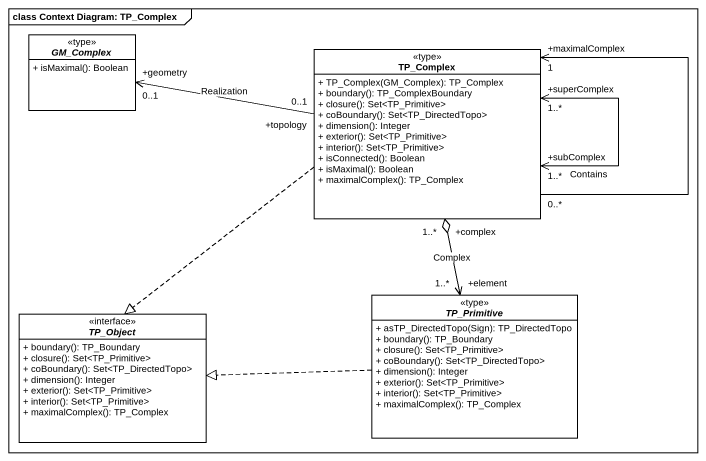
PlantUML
@startuml
mainframe class Context Diagram: TP_Complex
hide circle
hide empty members
skinparam classAttributeIconSize 0
abstract class GM_Complex <<type>> {
  + isMaximal(): Boolean
}
class TP_Complex <<type>> {
  + TP_Complex(GM_Complex): TP_Complex
  + boundary(): TP_ComplexBoundary
  + closure(): Set<TP_Primitive>
  + coBoundary(): Set<TP_DirectedTopo>
  + dimension(): Integer
  + exterior(): Set<TP_Primitive>
  + interior(): Set<TP_Primitive>
  + isConnected(): Boolean
  + isMaximal(): Boolean
  + maximalComplex(): TP_Complex
}
interface TP_Object {
  + boundary(): TP_Boundary
  + closure(): Set<TP_Primitive>
  + coBoundary(): Set<TP_DirectedTopo>
  + dimension(): Integer
  + exterior(): Set<TP_Primitive>
  + interior(): Set<TP_Primitive>
  + maximalComplex(): TP_Complex
}
abstract class TP_Primitive <<type>> {
  + asTP_DirectedTopo(Sign): TP_DirectedTopo
  + boundary(): TP_Boundary
  + closure(): Set<TP_Primitive>
  + coBoundary(): Set<TP_DirectedTopo>
  + dimension(): Integer
  + exterior(): Set<TP_Primitive>
  + interior(): Set<TP_Primitive>
  + maximalComplex(): TP_Complex
}
GM_Complex "+geometry\n0..1" <-right- "+topology\n0..1" TP_Complex : Realization
TP_Complex "+subComplex\n1..*" <--> "+superComplex\n1..*" TP_Complex : Contains
TP_Complex "0..*" --> "+maximalComplex\n1" TP_Complex
TP_Complex ..|> TP_Object
TP_Primitive "+element\n1..*" <-up-o "+complex\n1..*" TP_Complex : Complex
TP_Primitive .left.|> TP_Object
@enduml
